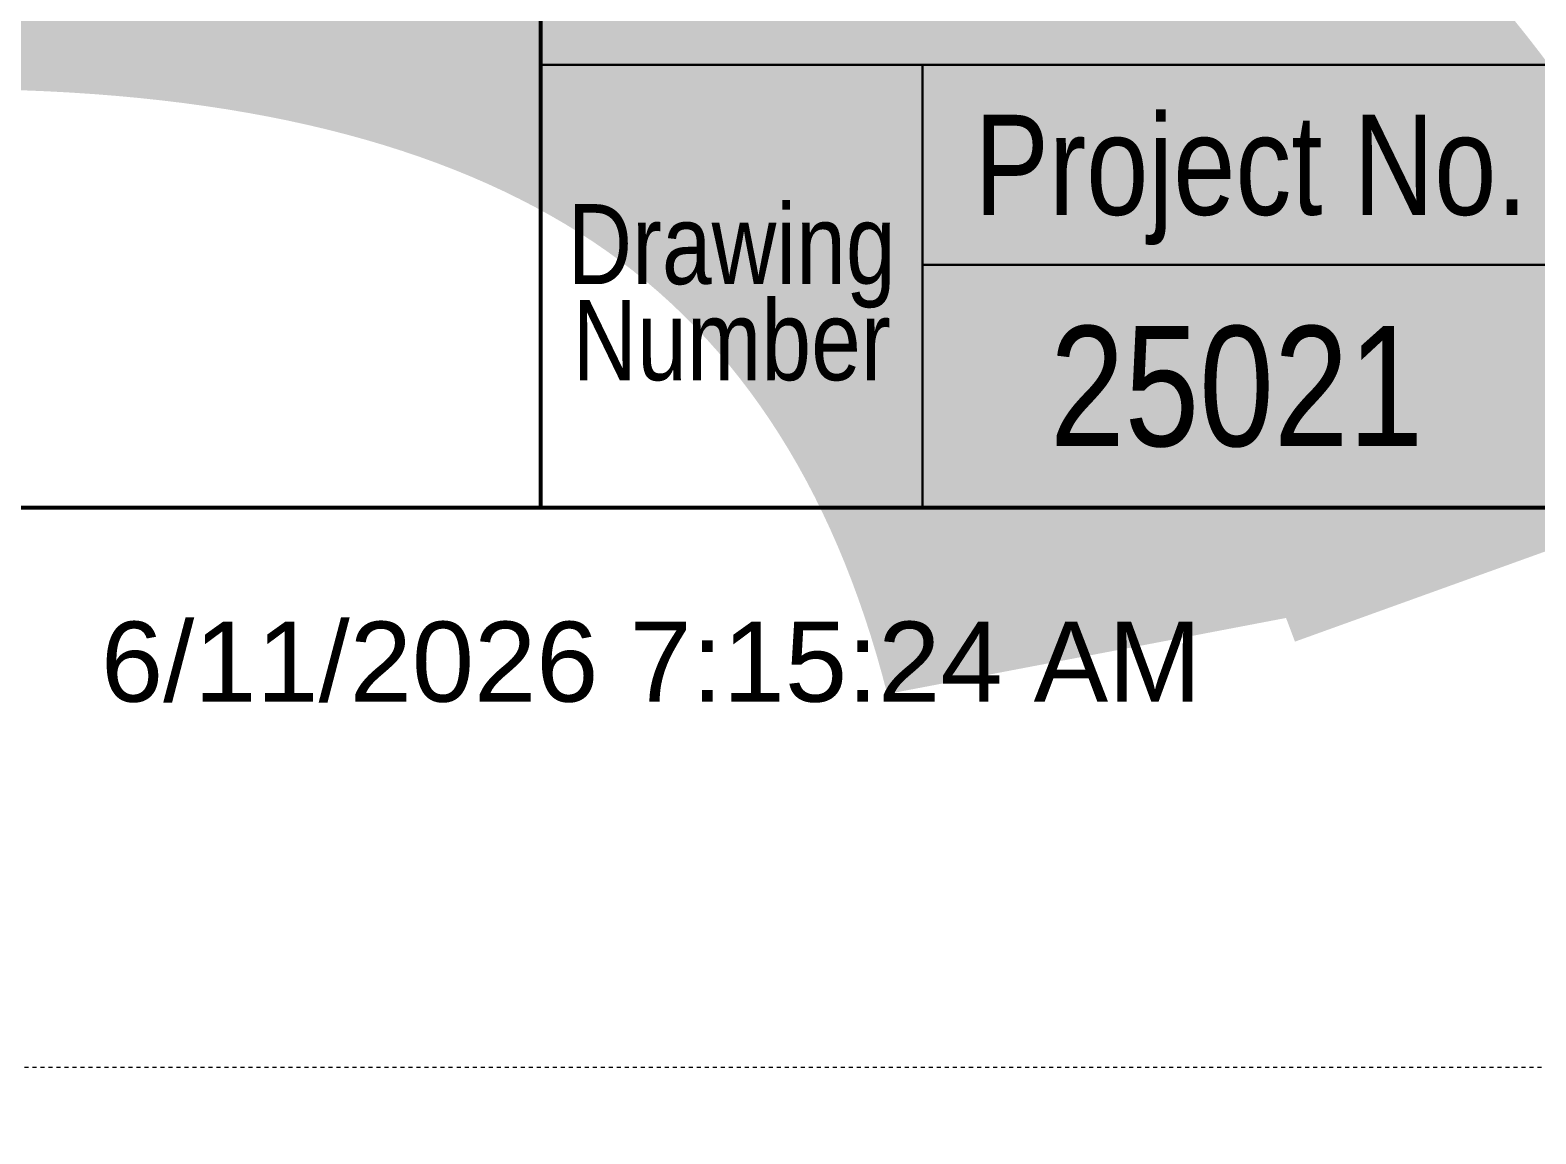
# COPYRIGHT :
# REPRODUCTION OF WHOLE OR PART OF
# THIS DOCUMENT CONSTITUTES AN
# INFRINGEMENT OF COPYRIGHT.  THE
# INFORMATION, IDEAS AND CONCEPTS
# Paper-space layout 'Layout1' of a CAD drawing. Header units: metres. Extents: x 0 to 2550, y -690 to 594.
# Drawn here: x 708.24 to 745.86, y -1.66 to 25.92 of the extents above; entities that cross this region are included whole.
import ezdxf
from ezdxf.enums import TextEntityAlignment as Align

# ---------------------------------------------------------------- set-up
doc = ezdxf.new("R2018")
doc.units = ezdxf.units.M
doc.linetypes.add('DGN Style 3', pattern=[0.017855230161777837, 0.01275373582984131, -0.005101494331936526])
for name, color, linetype in [('A_TTL_TEXT TITILE BLOCK-RefEdit0-RefEdit0', 7, 'Continuous'), ('A_TTL_TEXT TITLE', 5, 'Continuous'), ('XREF', 7, 'Continuous')]:
    doc.layers.add(name, color=color, linetype=linetype)
doc.layers.add('G-TTLB-BORD', color=7, linetype='Continuous', lineweight=0)
doc.styles.get("Standard").update_dxf_attribs({"font": 'ARIALN.TTF'})
doc.styles.add('Style-Arial', font='arial.ttf')

# ---------------------------------------------------------------- blocks, each defined once
blk = doc.blocks.new('PROJECT TITLE BLOCK(BAC V2.1)')
at = {"layer": 'G-TTLB-BORD', "color": 7, "linetype": 'Continuous', "lineweight": 53}
for p, q in [((720.999999990454, 14.00011670193635), (721.0002295614686, 54.16987524949946)), ((19.99999998952262, 13.99999999557622), (820.9999999962747, 13.99999999557622))]:
    blk.add_line(p, q, dxfattribs=at)
at = {"layer": 'G-TTLB-BORD', "color": 7, "linetype": 'Continuous', "lineweight": 30}
for p, q in [((721.0000632039737, 25.0586690090131), (821.10410000314, 25.05849997396581)), ((730.5374288116582, 25.05864747217856), (730.5374288116582, 14.00011670193635)), ((730.5374288116582, 20.05865290993825), (821.10410000314, 20.0584999693092))]:
    blk.add_line(p, q, dxfattribs=at)
at = {"layer": 'G-TTLB-BORD', "color": 1, "linetype": 'DGN Style 3', "lineweight": 0, "flags": 128}
blk.add_lwpolyline([(0, 594.0000000118744), (840.9999999857973, 594.0000000118744), (840.9999999857973, 0), (0, 0)], close=True, dxfattribs=at)
at = {"layer": 'G-TTLB-BORD', "color": 7, "linetype": 'Continuous', "lineweight": 13, "style": 'Style-Arial', "width": 0.7999920000000001}
blk.add_text('Project No.', height=2.5, dxfattribs=at).set_placement((738.7435735145118, 22.55854225950316), align=Align.MIDDLE_CENTER)
at = {"layer": 'G-TTLB-BORD', "color": 7, "linetype": 'Continuous', "lineweight": 13, "insert": (725.7687137462199, 19.36271542217582), "char_height": 2.5, "attachment_point": 5, "rotation": 359.9999777777778, "line_spacing_factor": 0.7200000000000001, "style": 'Style-Arial'}
blk.add_mtext('\\H0.8x;\\W0.8;Drawing\\PNumber', dxfattribs=at)
blk = doc.blocks.new('BLOCK INFO V2.1')
at = {"color": 7, "style": 'Style-Arial'}
blk.add_attdef('CONSTAMP', text='', height=6999.999999999987, dxfattribs=at).set_placement((817237.5290329637, 74222.47040772981), align=Align.RIGHT)
for tag, p in [('ISSUED7', (89093.5902134514, 51702.30651856391)), ('DATE7', (295779.6794076685, 51702.30651856391)), ('REVHISNO7', (309972.912597004, 51702.30651856391)), ('ISSUED6', (89093.5902134514, 46681.07209727161)), ('DATE6', (295779.6794076685, 46681.07209727161)), ('REVHISNO6', (309972.912597004, 46681.07209727161)), ('ISSUED5', (89093.5902134514, 41659.83770508314)), ('DATE5', (295779.6076661905, 41659.83767597931)), ('REVHISNO5', (309972.912597004, 41659.83767597931)), ('ISSUED4', (89093.5902134514, 36638.60328379084)), ('DATE4', (295779.650469223, 36553.96564863619)), ('REVHISNO4', (309972.912597004, 36553.96564863619)), ('ISSUED3', (89093.5902134514, 31532.73125644769)), ('DATE3', (295779.6076661905, 31617.36886249851)), ('REVHISNO3', (309972.912597004, 31617.36886249851)), ('ISSUED2', (89093.5902134514, 26596.13447031001)), ('DATE2', (295779.6076661905, 26596.13447031002)), ('REVHISNO2', (309972.912597004, 26596.13447031002)), ('ISSUED1', (89093.5902134514, 21574.90007812154)), ('DATE1', (295779.6076661905, 21574.90007812154)), ('REVHISNO1', (309972.912597004, 21574.90007812154))]:
    blk.add_attdef(tag, text='', height=2499.999999999997, dxfattribs=at).set_placement(p, align=Align.MIDDLE_CENTER)
for tag, p in [('REVDESC7', (95849.34491431325, 50452.30641856399)), ('REVDESC6', (95849.34491431325, 45431.07199727168)), ('REVDESC5', (95849.34491431325, 40409.83757597936)), ('REVDESC4', (95849.34491431325, 35303.96554863622)), ('REVDESC3', (95849.34491431325, 30367.36876249851)), ('REVDESC2', (95849.34491431325, 25346.13437031002)), ('REVDESC1', (95849.34491431325, 20324.89997812155))]:
    blk.add_attdef(tag, p, '', height=2499.999999999997, dxfattribs=at)
for tag, p in [('DRNDATE', (516425.4000410437, 43023.27514055726)), ('CHKDATE', (559212.7573909236, 43023.27514055726)), ('DCDATE', (516425.4000410437, 29633.45004723017)), ('CCDATE', (559212.7573909236, 29633.45004723017)), ('AFIDATE', (516425.4000410437, 16243.62498300694)), ('CONDATE', (559212.7573909236, 16243.62498300694))]:
    blk.add_attdef(tag, text='', height=2499.999999999997, dxfattribs=at).set_placement(p, align=Align.MIDDLE_LEFT)
at = {"lineweight": 30, "flags": 104}
for tag, p in [('TITLE1', (661033.1600476047, 38181.30075570319)), ('TITLE2', (661033.1600476047, 33181.30075570319)), ('TITLE3TB', (661033.1600476047, 28181.30075570319))]:
    blk.add_attdef(tag, text='', height=3499.999999999994, dxfattribs=at).set_placement(p, align=Align.MIDDLE_CENTER)
at = {"style": 'Style-Arial'}
blk.add_attdef('REVHISNO', text='', height=2499.999999999997, dxfattribs=at).set_placement((810034.2499965321, 28129.94347186754), align=Align.MIDDLE_CENTER)
at = {"style": 'Style-Arial', "width": 0.8}
for tag, p in [('PROJREF', (738383.7129873947, 17029.32372266713)), ('ORIGINATOR', (753249.0244683585, 17029.29537648075)), ('VOL', (766557.392502206, 17029.29857792709)), ('LEVEL', (776465.3651670264, 17029.28929065302)), ('TYPE', (785397.6745400048, 17029.28169198131)), ('ROLE', (795821.2954406184, 17029.27409334644)), ('LAYOUTNO', (812406.3447196659, 17029.26649469433))]:
    blk.add_attdef(tag, text='', height=2999.999999999995, dxfattribs=at).set_placement(p, align=Align.MIDDLE_CENTER)
at = {"layer": 'A_TTL_TEXT TITLE', "color": 7, "linetype": 'Continuous', "lineweight": 0, "style": 'Style-Arial'}
blk.add_text('6/11/2026 7:15:24 AM', height=2000, dxfattribs=at).set_placement((710013.3170315528, 9144.264069618654))

psp = doc.layouts.get("Layout1")

# ---------------------------------------------------------------- block references
at = {"layer": 'A_TTL_TEXT TITILE BLOCK-RefEdit0-RefEdit0'}
ref = psp.add_blockref('BLOCK INFO V2.1', (0, -1.4210854715202e-14), dxfattribs=dict(at, xscale=0.001, yscale=0.001, zscale=0.001))
lines = psp.add_mtext('CIVIL SPECIFICATION NOTES', dxfattribs={"layer": '0', "insert": (661.0331600476047, 38.18130075570318), "char_height": 100, "attachment_point": 1})
ref.add_attrib('TITLE1', '', (661.0331600476047, 38.18130075570318), dxfattribs={"flags": 104}).embed_mtext(lines)
ref.add_attrib('PROJREF', '25021', dxfattribs={"layer": '0', "height": 2.999999999999995, "style": 'Style-Arial', "width": 0.7999999999999999}).set_placement((738.3837129873947, 17.02932372266712), align=Align.MIDDLE_CENTER)
lines = psp.add_mtext('SHEET 1 OF 3', dxfattribs={"layer": '0', "insert": (661.0331600476047, 33.18130075570318), "char_height": 100, "attachment_point": 1})
ref.add_attrib('TITLE2', '', (661.0331600476047, 33.18130075570318), dxfattribs={"flags": 104}).embed_mtext(lines)
at = {"layer": 'XREF'}
psp.add_blockref('PROJECT TITLE BLOCK(BAC V2.1)', (0, 0), dxfattribs=at)

doc.saveas('drawing.dxf')
